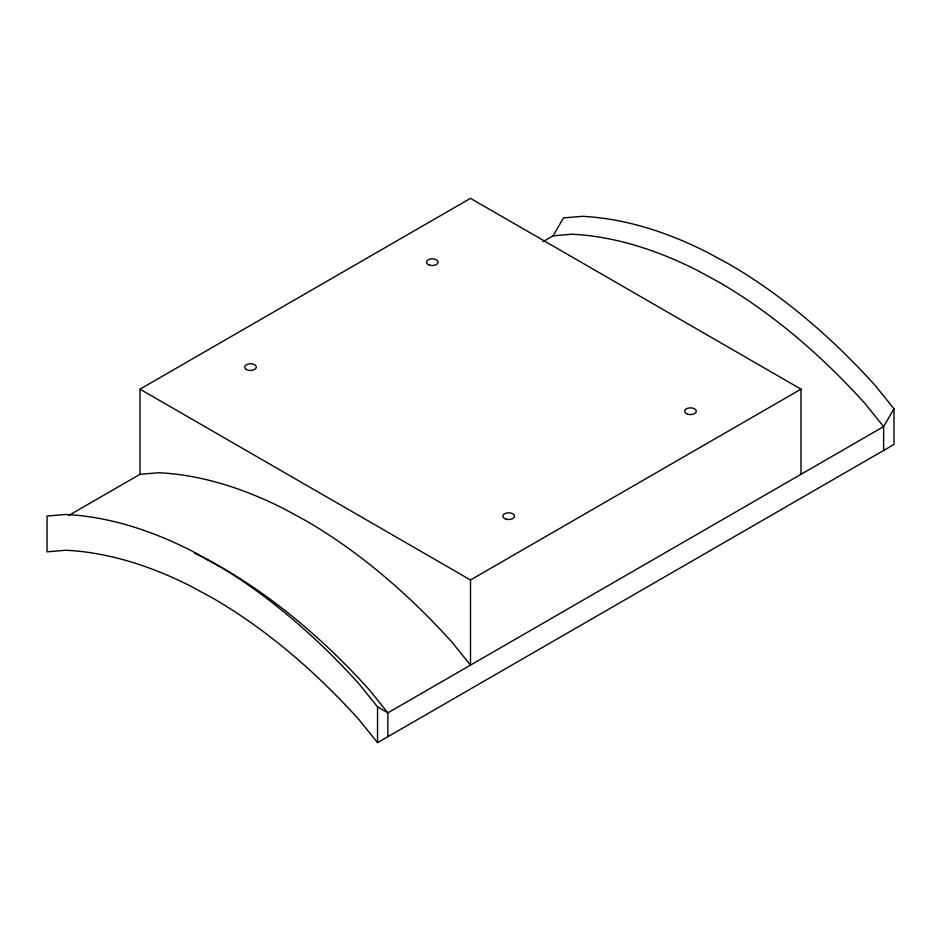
<?xml version="1.0" encoding="UTF-8"?>
<svg xmlns="http://www.w3.org/2000/svg" width="941" height="941" viewBox="0 0 941 941"><rect width="100%" height="100%" fill="white"/><g stroke="black" fill="none" stroke-linecap="round" stroke-linejoin="round"><path stroke-width="1.41" d="M542.957 241.684L553.12 235.803L563.447 217.924L582.185 216.336A496.601 286.723 60 0 1 707.126 252.247L728.699 263.939A496.601 286.723 60 0 1 875.224 385.516L893.95 408.735L893.95 444.505L377.553 742.649L358.815 719.442A496.601 286.723 60 0 0 212.301 597.864L190.717 586.172A496.601 286.723 60 0 0 65.776 550.25L47.05 551.838L47.05 516.056L65.776 514.48A496.601 286.723 60 0 1 190.717 550.391L212.301 562.083A496.601 286.723 60 0 1 358.815 683.66L377.553 706.867L387.88 712.831L387.88 736.685M893.95 408.735L883.623 426.614L883.623 450.468M68.822 515.421L139.997 474.323L139.997 389.162L470.5 198.351L801.003 389.162L801.003 474.323M139.997 389.162L470.5 579.974L801.003 389.162M553.12 235.803L571.857 234.227A496.601 286.723 60 0 1 696.799 270.138L718.371 281.829A496.601 286.723 60 0 1 864.897 403.407L883.623 426.614L387.88 712.831L369.143 689.624A496.601 286.723 60 0 0 222.629 568.046L202.244 557.001M139.997 474.323L158.735 472.735A496.601 286.723 60 0 1 283.676 508.646L305.249 520.349A496.601 286.723 60 0 1 451.774 641.927L470.5 665.134L470.5 579.974M377.553 706.867L377.553 742.649M194.716 553.214A496.601 286.723 60 0 1 201.045 556.354M429.367 265.068A5.846 3.376 0 0 0 438.13 262.151A5.846 3.376 0 0 0 429.367 259.234A5.846 3.376 0 0 0 429.367 265.068M687.565 414.146A5.846 3.376 0 0 0 696.328 411.229A5.846 3.376 0 0 0 687.565 408.3A5.846 3.376 0 0 0 687.565 414.146M246.377 369.484A5.846 3.376 0 0 0 256.152 367.966A5.846 3.376 0 0 0 249 363.838A5.846 3.376 0 0 0 246.377 369.484M505.788 519.091A5.846 3.376 0 0 0 514.551 516.174A5.846 3.376 0 0 0 505.788 513.245A5.846 3.376 0 0 0 505.788 519.091"/></g></svg>
